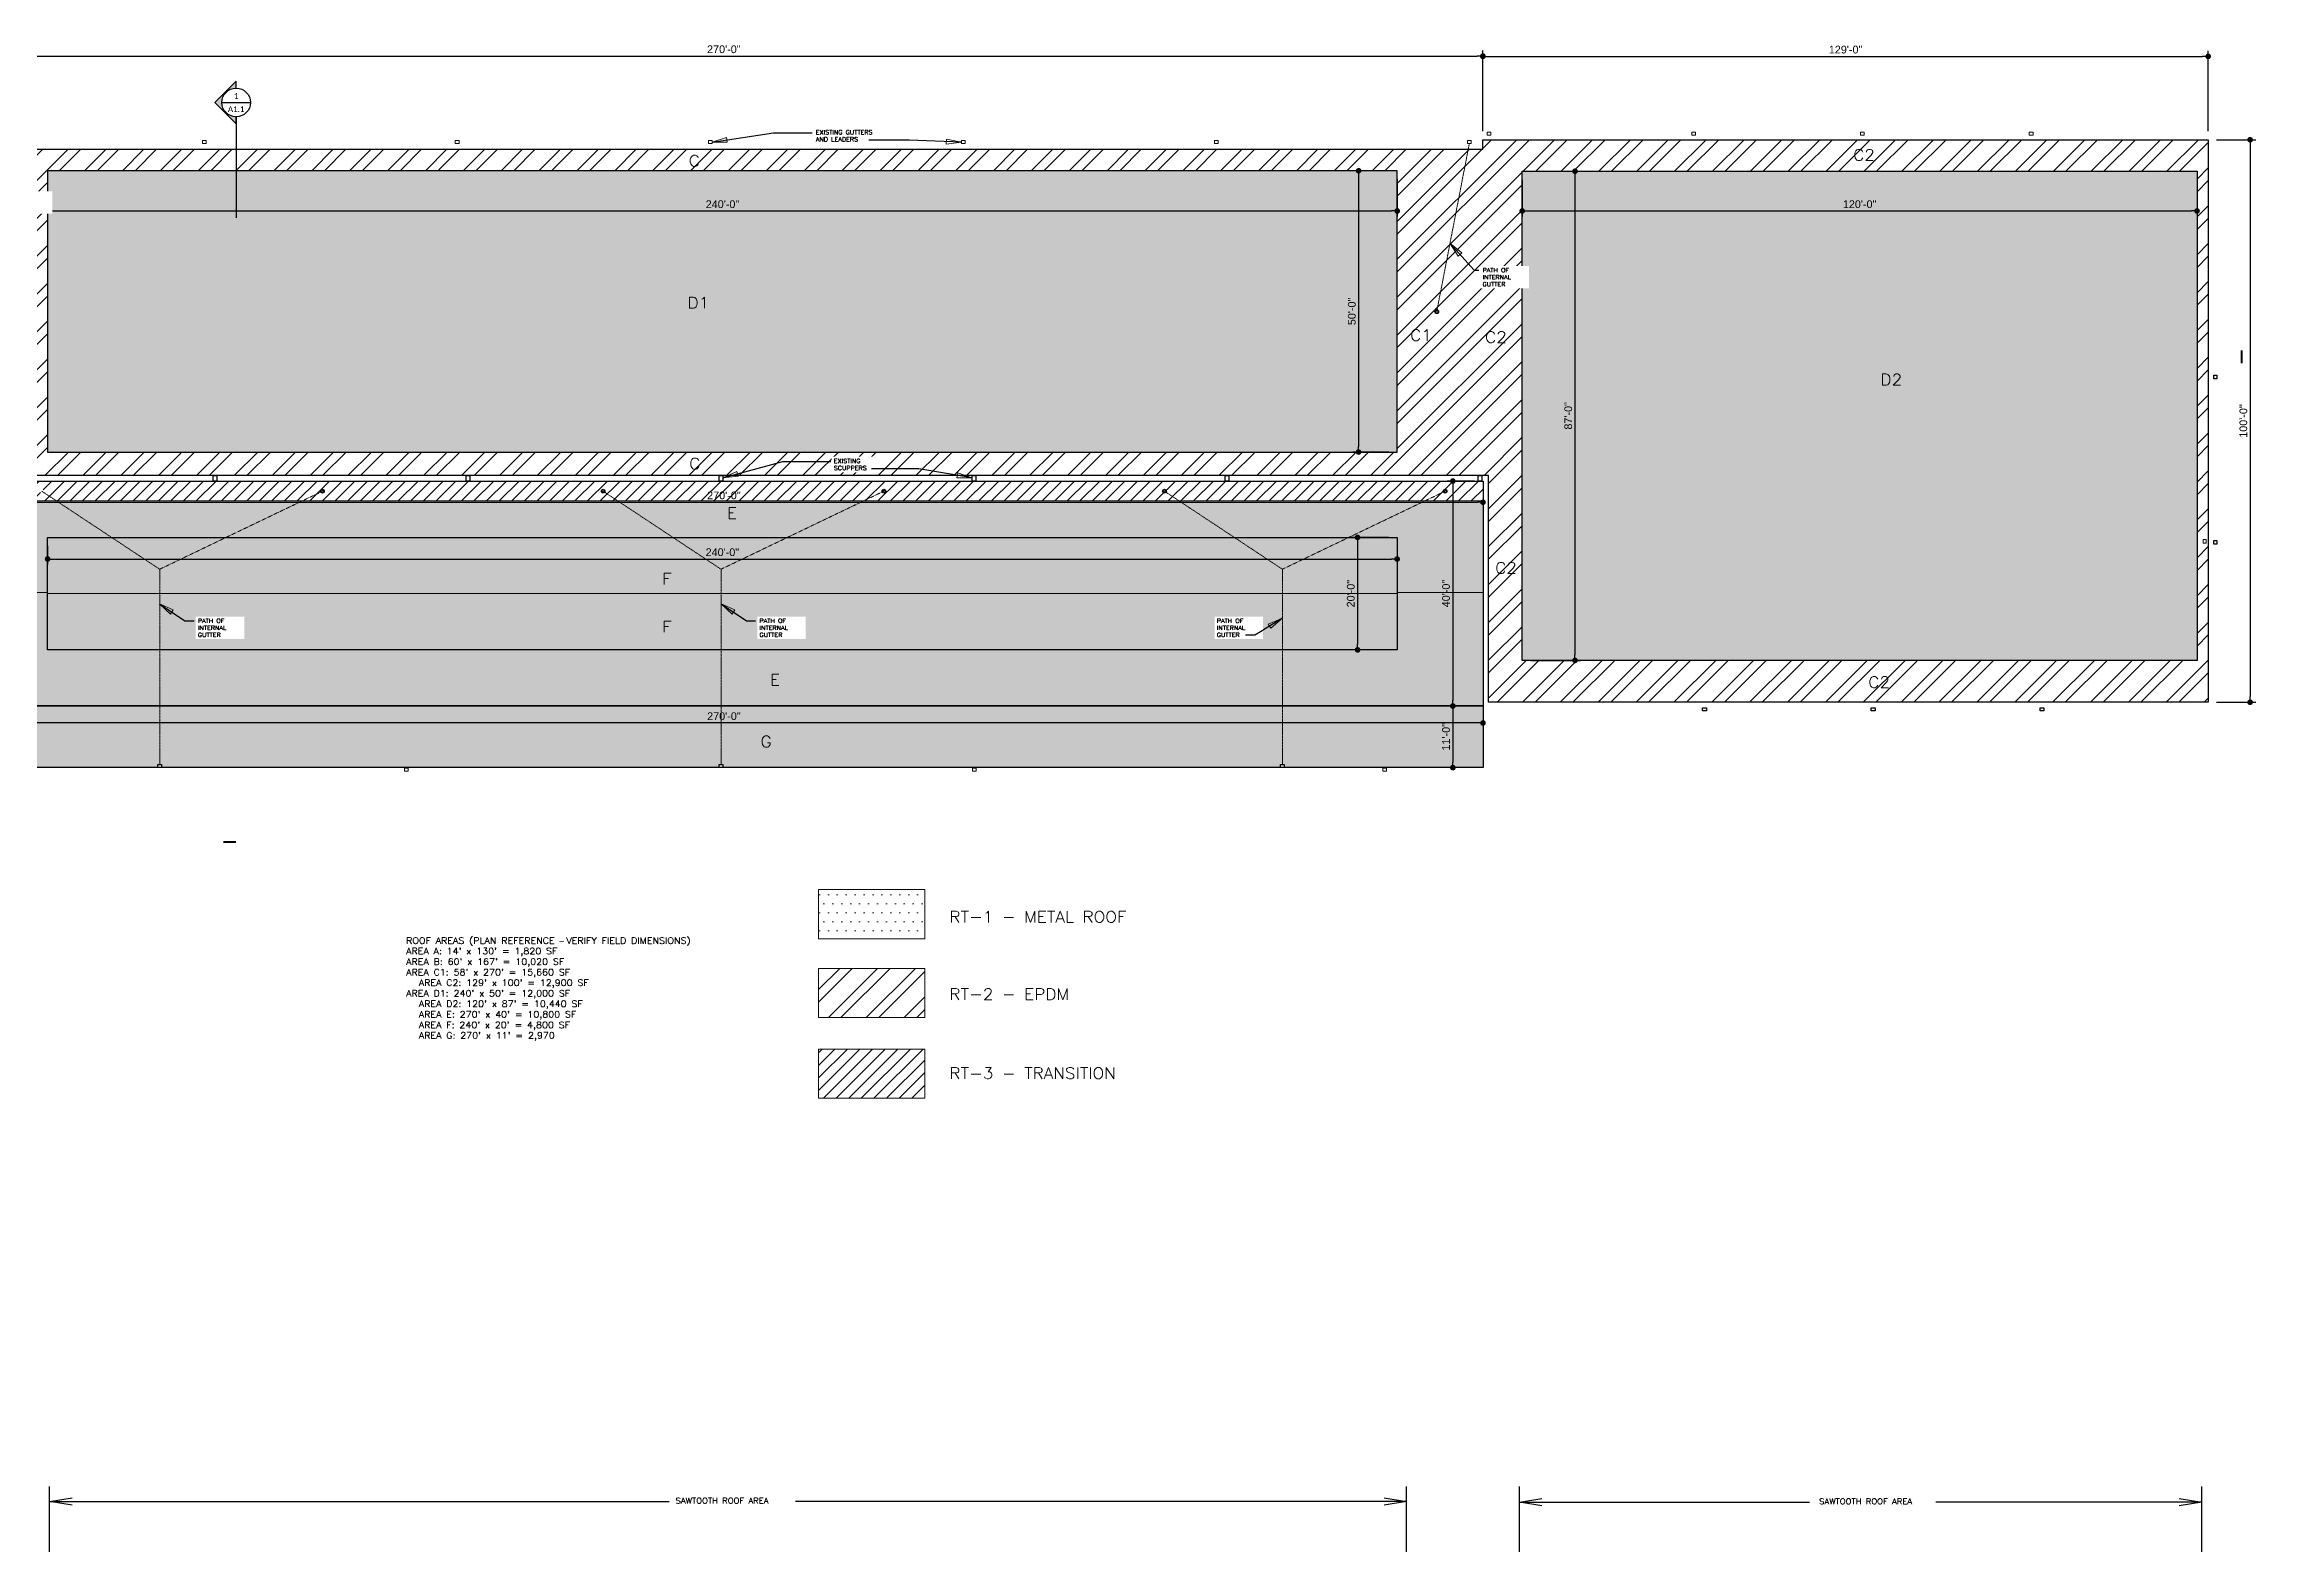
# Model space of a CAD drawing. Header units: inches. Extents: x -33163 to 19162, y -8858 to 30669.
# Drawn here: x 1851 to 6570, y 2142 to 5359 of the extents above; entities that cross this region are included whole.
import ezdxf
from ezdxf.enums import TextEntityAlignment as Align

# ---------------------------------------------------------------- set-up
doc = ezdxf.new("R2010")
doc.units = ezdxf.units.IN
doc.linetypes.add('HIDDEN4', pattern=[0.09375, 0.0625, -0.03125])
doc.layers.get('0').update_dxf_attribs({"color": 9, "lineweight": 0})
doc.layers.get('Defpoints').update_dxf_attribs({"color": 254})
for name, color, linetype, lineweight in [('06 - Fasteners', 11, 'Continuous', 30), ('A-ANNO-DIMS-16', 12, 'Continuous', 9), ('A-ANNO-NOTE-08', 12, 'Continuous', 9), ('A-ROOF-BELOW', 251, 'Continuous', 5), ('A-ROOF-EXIST', 7, 'Continuous', 30), ('A-ROOF-GLAZ-EXIST', 251, 'Continuous', 5)]:
    doc.layers.add(name, color=color, linetype=linetype, lineweight=lineweight)
for name, color, linetype in [('A-ANNO-NOTE-96', 12, 'Continuous'), ('A-ANNO-SYMB-16', 12, 'Continuous'), ('A-LEGN', 12, 'Continuous')]:
    doc.layers.add(name, color=color, linetype=linetype)
doc.styles.add('PDF Calibri', font='calibri.ttf')
doc.styles.add('ROMANS', font='romans.shx', dxfattribs={"width": 1.1})
doc.styles.get("Standard").update_dxf_attribs({"font": 'arial.ttf'})
doc.styles.add('TXT-STD-1-4', font='romans.shx', dxfattribs={"width": 0.8, "height": 4.5})
doc.dimstyles.new('APED Standard', dxfattribs={"dimtxt": 16.5, "dimasz": 12, "dimexe": 12, "dimexo": 18, "dimgap": 6, "dimtad": 1, "dimdec": 4, "dimzin": 3, "dimdsep": 46, "dimlunit": 4, "dimtxsty": 'Standard', "dimblk": 'DOT', "dimcen": 12, "dimclrd": 1, "dimclre": 1, "dimclrt": 3, "dimadec": 0, "dimazin": 0, "dimtfac": 12, "dimtdec": 4, "dimtmove": 1, "dimatfit": 2, "dimfxl": 1, "dimfrac": 2, "dimtolj": 1, "dimtzin": 0, "dimlwd": 25, "dimarcsym": 0})
doc.dimstyles.new('Dim 16', dxfattribs={"dimscale": 16, "dimtxt": 0.09375, "dimasz": 0.0625, "dimexe": 0.0625, "dimexo": 0.0625, "dimgap": 0.09375, "dimtad": 1, "dimdec": 4, "dimzin": 3, "dimdsep": 46, "dimlunit": 4, "dimtxsty": 'ROMANS', "dimblk1": 'ARCHTICK', "dimblk2": 'ARCHTICK', "dimsah": 1, "dimcen": 0.0625, "dimdle": 0.0625, "dimclrd": 2, "dimclre": 2, "dimclrt": 3, "dimaunit": 1, "dimazin": 0, "dimtm": 1e-09, "dimtfac": 1, "dimtdec": 4, "dimtmove": 2, "dimatfit": 3, "dimldrblk": 'CLOSEDBLANK', "dimfxl": 1, "dimtolj": 1, "dimtzin": 3, "dimarcsym": 0})
doc.dimstyles.new('Dim 96', dxfattribs={"dimscale": 96, "dimtxt": 0.09375, "dimasz": 0.0625, "dimexe": 0.0625, "dimexo": 0.0625, "dimgap": 0.09375, "dimtad": 1, "dimdec": 4, "dimzin": 3, "dimdsep": 46, "dimlunit": 4, "dimtxsty": 'ROMANS', "dimblk1": 'ARCHTICK', "dimblk2": 'ARCHTICK', "dimsah": 1, "dimcen": 0.0625, "dimdle": 0.0625, "dimclrd": 2, "dimclre": 2, "dimclrt": 3, "dimaunit": 1, "dimazin": 0, "dimtm": 1e-09, "dimtfac": 1, "dimtdec": 4, "dimtmove": 2, "dimatfit": 3, "dimldrblk": 'CLOSEDBLANK', "dimfxl": 1, "dimtolj": 1, "dimtzin": 3, "dimarcsym": 0})

# ---------------------------------------------------------------- blocks, each defined once
blk = doc.blocks.new('_ArchTick')
at = {"color": 0, "linetype": 'ByBlock', "const_width": 0.15}
blk.add_lwpolyline([(-0.5, -0.5), (0.5, 0.5)], dxfattribs=at)
blk = doc.blocks.new('A$C1D3A682B')
blk.add_hatch(color=256).paths.add_polyline_path([(54, 27), (45, 27, -1), (9, 27), (0, 27), (27, 0)])
for p, q in [((0, 27), (9, 27)), ((27, 0), (0, 27)), ((54, 27), (27, 0)), ((45, 27), (54, 27))]:
    blk.add_line(p, q)
blk = doc.blocks.new('SYM-DETAIL')
blk.add_line((-15, 0), (15, 0))
blk.add_circle((0, 0), 15)
at = {"style": 'TXT-STD-1-4', "width": 0.8}
for tag, p in [('DETAIL', (0, 6.7)), ('SHEET', (0, -7.1))]:
    blk.add_attdef(tag, text='', height=6, dxfattribs=at).set_placement(p, align=Align.MIDDLE)
blk = doc.blocks.new('_Dot')
at = {"color": 0, "linetype": 'ByBlock', "lineweight": -2}
blk.add_line((-0.5, 0), (-1, 0), dxfattribs=at)
at = {"color": 0, "linetype": 'ByBlock', "const_width": 0.5}
blk.add_lwpolyline([(-0.25, 0, 1), (0.25, 0, 1)], format="xyb", close=True, dxfattribs=at)
blk = doc.blocks.new('*D275')
at = {"layer": 'A-ANNO-DIMS-16', "lineweight": -2, "transparency": 16777216}
for p, q in [((1858, 5070.8), (1858, 4991)), ((4738.3, 5070.8), (4738.3, 4991))]:
    blk.add_line(p, q, dxfattribs=at)
at = {"layer": 'A-ANNO-DIMS-16', "lineweight": 25, "transparency": 16777216}
blk.add_line((1870, 5003), (4726.3, 5003), dxfattribs=at)
at = {"layer": 'Defpoints', "color": 0, "transparency": 16777216}
for p in [(1858, 5088.8), (4738.3, 5088.8), (4738.3, 5003)]:
    blk.add_point(p, dxfattribs=at)
at = {"layer": 'A-ANNO-DIMS-16', "lineweight": 25, "transparency": 16777216, "xscale": 12, "yscale": 12, "zscale": 12, "rotation": 180}
blk.add_blockref('_Dot', (1858, 5003), dxfattribs=at)
at = {"layer": 'A-ANNO-DIMS-16', "lineweight": 25, "transparency": 16777216, "xscale": 12, "yscale": 12, "zscale": 12}
blk.add_blockref('_Dot', (4738.3, 5003), dxfattribs=at)
at = {"layer": 'A-ANNO-DIMS-16', "transparency": 16777216, "insert": (3298.2, 5017.4), "char_height": 16.5, "attachment_point": 5}
blk.add_mtext('\\A1;240\'-0"', dxfattribs=at)
blk = doc.blocks.new('*D276')
at = {"layer": 'A-ANNO-DIMS-16', "lineweight": -2, "transparency": 16777216}
for p, q in [((4720.3, 5088.8), (4643.7, 5088.8)), ((4720.3, 4488.6), (4643.7, 4488.6))]:
    blk.add_line(p, q, dxfattribs=at)
at = {"layer": 'A-ANNO-DIMS-16', "lineweight": 25, "transparency": 16777216}
blk.add_line((4655.7, 5076.8), (4655.7, 4500.6), dxfattribs=at)
at = {"layer": 'Defpoints', "color": 0, "transparency": 16777216}
for p in [(4738.3, 5088.8), (4655.7, 4488.6), (4738.3, 4488.6)]:
    blk.add_point(p, dxfattribs=at)
at = {"layer": 'A-ANNO-DIMS-16', "lineweight": 25, "transparency": 16777216, "xscale": 12, "yscale": 12, "zscale": 12}
for p, rotation in [((4655.7, 5088.8), 90), ((4655.7, 4488.6), 270)]:
    blk.add_blockref('_Dot', p, dxfattribs=dict(at, rotation=rotation))
at = {"layer": 'A-ANNO-DIMS-16', "transparency": 16777216, "insert": (4641.3, 4788.7), "char_height": 16.5, "attachment_point": 5, "rotation": 90}
blk.add_mtext('\\A1;50\'-0"', dxfattribs=at)
blk = doc.blocks.new('*D277')
at = {"layer": 'A-ANNO-DIMS-16', "lineweight": -2, "transparency": 16777216}
for p, q in [((5004.9, 5069.8), (5004.9, 4991)), ((6445.1, 5069.8), (6445.1, 4991))]:
    blk.add_line(p, q, dxfattribs=at)
at = {"layer": 'A-ANNO-DIMS-16', "lineweight": 25, "transparency": 16777216}
blk.add_line((5016.9, 5003), (6433.1, 5003), dxfattribs=at)
at = {"layer": 'Defpoints', "color": 0, "transparency": 16777216}
for p in [(5004.9, 5087.8), (6445.1, 5087.8), (6445.1, 5003)]:
    blk.add_point(p, dxfattribs=at)
at = {"layer": 'A-ANNO-DIMS-16', "lineweight": 25, "transparency": 16777216, "xscale": 12, "yscale": 12, "zscale": 12, "rotation": 180}
blk.add_blockref('_Dot', (5004.9, 5003), dxfattribs=at)
at = {"layer": 'A-ANNO-DIMS-16', "lineweight": 25, "transparency": 16777216, "xscale": 12, "yscale": 12, "zscale": 12}
blk.add_blockref('_Dot', (6445.1, 5003), dxfattribs=at)
at = {"layer": 'A-ANNO-DIMS-16', "transparency": 16777216, "insert": (5725, 5017.4), "char_height": 16.5, "attachment_point": 5}
blk.add_mtext('\\A1;120\'-0"', dxfattribs=at)
blk = doc.blocks.new('*D278')
at = {"layer": 'A-ANNO-DIMS-16', "lineweight": -2, "transparency": 16777216}
for p, q in [((5022.9, 5087.8), (5129.6, 5087.8)), ((5022.9, 4043.8), (5129.6, 4043.8))]:
    blk.add_line(p, q, dxfattribs=at)
at = {"layer": 'A-ANNO-DIMS-16', "lineweight": 25, "transparency": 16777216}
blk.add_line((5117.6, 5075.8), (5117.6, 4055.8), dxfattribs=at)
at = {"layer": 'Defpoints', "color": 0, "transparency": 16777216}
for p in [(5004.9, 5087.8), (5004.9, 4043.8), (5117.6, 4043.8)]:
    blk.add_point(p, dxfattribs=at)
at = {"layer": 'A-ANNO-DIMS-16', "lineweight": 25, "transparency": 16777216, "xscale": 12, "yscale": 12, "zscale": 12}
for p, rotation in [((5117.6, 5087.8), 90), ((5117.6, 4043.8), 270)]:
    blk.add_blockref('_Dot', p, dxfattribs=dict(at, rotation=rotation))
at = {"layer": 'A-ANNO-DIMS-16', "transparency": 16777216, "insert": (5103.2, 4565.8), "char_height": 16.5, "attachment_point": 5, "rotation": 90}
blk.add_mtext('\\A1;87\'-0"', dxfattribs=at)
blk = doc.blocks.new('*D279')
at = {"layer": 'A-ANNO-DIMS-16', "lineweight": -2, "transparency": 16777216}
for p, q in [((1681.2, 4408.6), (1681.2, 4369.4)), ((4921.3, 4408.6), (4921.3, 4369.4))]:
    blk.add_line(p, q, dxfattribs=at)
at = {"layer": 'A-ANNO-DIMS-16', "lineweight": 25, "transparency": 16777216}
blk.add_line((1693.2, 4381.4), (4909.3, 4381.4), dxfattribs=at)
at = {"layer": 'Defpoints', "color": 0, "transparency": 16777216}
for p in [(1681.2, 4426.6), (4921.3, 4426.6), (4921.3, 4381.4)]:
    blk.add_point(p, dxfattribs=at)
at = {"layer": 'A-ANNO-DIMS-16', "lineweight": 25, "transparency": 16777216, "xscale": 12, "yscale": 12, "zscale": 12, "rotation": 180}
blk.add_blockref('_Dot', (1681.2, 4381.4), dxfattribs=at)
at = {"layer": 'A-ANNO-DIMS-16', "lineweight": 25, "transparency": 16777216, "xscale": 12, "yscale": 12, "zscale": 12}
blk.add_blockref('_Dot', (4921.3, 4381.4), dxfattribs=at)
at = {"layer": 'A-ANNO-DIMS-16', "transparency": 16777216, "insert": (3301.3, 4395.9), "char_height": 16.5, "attachment_point": 5}
blk.add_mtext('\\A1;270\'-0"', dxfattribs=at)
blk = doc.blocks.new('*D280')
at = {"layer": 'A-ANNO-DIMS-16', "lineweight": -2, "transparency": 16777216}
for p, q in [((4903.3, 4426.6), (4844.9, 4426.6)), ((4903.3, 3946.6), (4844.9, 3946.6))]:
    blk.add_line(p, q, dxfattribs=at)
at = {"layer": 'A-ANNO-DIMS-16', "lineweight": 25, "transparency": 16777216}
blk.add_line((4856.9, 4414.6), (4856.9, 3958.6), dxfattribs=at)
at = {"layer": 'Defpoints', "color": 0, "transparency": 16777216}
for p in [(4921.3, 4426.6), (4856.9, 3946.6), (4921.3, 3946.6)]:
    blk.add_point(p, dxfattribs=at)
at = {"layer": 'A-ANNO-DIMS-16', "lineweight": 25, "transparency": 16777216, "xscale": 12, "yscale": 12, "zscale": 12}
for p, rotation in [((4856.9, 4426.6), 90), ((4856.9, 3946.6), 270)]:
    blk.add_blockref('_Dot', p, dxfattribs=dict(at, rotation=rotation))
at = {"layer": 'A-ANNO-DIMS-16', "transparency": 16777216, "insert": (4842.4, 4186.6), "char_height": 16.5, "attachment_point": 5, "rotation": 90}
blk.add_mtext('\\A1;40\'-0"', dxfattribs=at)
blk = doc.blocks.new('*D281')
at = {"layer": 'A-ANNO-DIMS-16', "lineweight": -2, "transparency": 16777216}
for p, q in [((4720, 4306.4), (4641.6, 4306.4)), ((4720, 4066.4), (4641.6, 4066.4))]:
    blk.add_line(p, q, dxfattribs=at)
at = {"layer": 'A-ANNO-DIMS-16', "lineweight": 25, "transparency": 16777216}
blk.add_line((4653.6, 4294.4), (4653.6, 4078.4), dxfattribs=at)
at = {"layer": 'Defpoints', "color": 0, "transparency": 16777216}
for p in [(4738, 4306.4), (4653.6, 4066.4), (4738, 4066.4)]:
    blk.add_point(p, dxfattribs=at)
at = {"layer": 'A-ANNO-DIMS-16', "lineweight": 25, "transparency": 16777216, "xscale": 12, "yscale": 12, "zscale": 12}
for p, rotation in [((4653.6, 4306.4), 90), ((4653.6, 4066.4), 270)]:
    blk.add_blockref('_Dot', p, dxfattribs=dict(at, rotation=rotation))
at = {"layer": 'A-ANNO-DIMS-16', "transparency": 16777216, "insert": (4639.1, 4186.4), "char_height": 16.5, "attachment_point": 5, "rotation": 90}
blk.add_mtext('\\A1;20\'-0"', dxfattribs=at)
blk = doc.blocks.new('*D282')
at = {"layer": 'A-ANNO-DIMS-16', "lineweight": -2, "transparency": 16777216}
for p, q in [((1858, 4288.4), (1858, 4248.3)), ((4738, 4288.4), (4738, 4248.3))]:
    blk.add_line(p, q, dxfattribs=at)
at = {"layer": 'A-ANNO-DIMS-16', "lineweight": 25, "transparency": 16777216}
blk.add_line((1870, 4260.3), (4726, 4260.3), dxfattribs=at)
at = {"layer": 'Defpoints', "color": 0, "transparency": 16777216}
for p in [(1858, 4306.4), (4738, 4306.4), (4738, 4260.3)]:
    blk.add_point(p, dxfattribs=at)
at = {"layer": 'A-ANNO-DIMS-16', "lineweight": 25, "transparency": 16777216, "xscale": 12, "yscale": 12, "zscale": 12, "rotation": 180}
blk.add_blockref('_Dot', (1858, 4260.3), dxfattribs=at)
at = {"layer": 'A-ANNO-DIMS-16', "lineweight": 25, "transparency": 16777216, "xscale": 12, "yscale": 12, "zscale": 12}
blk.add_blockref('_Dot', (4738, 4260.3), dxfattribs=at)
at = {"layer": 'A-ANNO-DIMS-16', "transparency": 16777216, "insert": (3298, 4274.7), "char_height": 16.5, "attachment_point": 5}
blk.add_mtext('\\A1;240\'-0"', dxfattribs=at)
blk = doc.blocks.new('*D283')
at = {"layer": 'A-ANNO-DIMS-16', "lineweight": -2, "transparency": 16777216}
for p, q in [((4903.3, 3946.6), (4844.9, 3946.6)), ((4903.3, 3815.1), (4844.9, 3815.1))]:
    blk.add_line(p, q, dxfattribs=at)
at = {"layer": 'A-ANNO-DIMS-16', "lineweight": 25, "transparency": 16777216}
blk.add_line((4856.9, 3934.6), (4856.9, 3827.1), dxfattribs=at)
at = {"layer": 'Defpoints', "color": 0, "transparency": 16777216}
for p in [(4921.3, 3946.6), (4856.9, 3815.1), (4921.3, 3815.1)]:
    blk.add_point(p, dxfattribs=at)
at = {"layer": 'A-ANNO-DIMS-16', "lineweight": 25, "transparency": 16777216, "xscale": 12, "yscale": 12, "zscale": 12}
for p, rotation in [((4856.9, 3946.6), 90), ((4856.9, 3815.1), 270)]:
    blk.add_blockref('_Dot', p, dxfattribs=dict(at, rotation=rotation))
at = {"layer": 'A-ANNO-DIMS-16', "transparency": 16777216, "insert": (4842.4, 3880.9), "char_height": 16.5, "attachment_point": 5, "rotation": 90}
blk.add_mtext('\\A1;11\'-0"', dxfattribs=at)
blk = doc.blocks.new('*D284')
at = {"layer": 'A-ANNO-DIMS-16', "lineweight": -2, "transparency": 16777216}
for p, q in [((1681.2, 3928.6), (1681.2, 3898.4)), ((4921.3, 3928.6), (4921.3, 3898.4))]:
    blk.add_line(p, q, dxfattribs=at)
at = {"layer": 'A-ANNO-DIMS-16', "lineweight": 25, "transparency": 16777216}
blk.add_line((4909.3, 3910.4), (1693.2, 3910.4), dxfattribs=at)
at = {"layer": 'Defpoints', "color": 0, "transparency": 16777216}
for p in [(1681.2, 3946.6), (4921.3, 3946.6), (1681.2, 3910.4)]:
    blk.add_point(p, dxfattribs=at)
at = {"layer": 'A-ANNO-DIMS-16', "lineweight": 25, "transparency": 16777216, "xscale": 12, "yscale": 12, "zscale": 12, "rotation": 180}
blk.add_blockref('_Dot', (1681.2, 3910.4), dxfattribs=at)
at = {"layer": 'A-ANNO-DIMS-16', "lineweight": 25, "transparency": 16777216, "xscale": 12, "yscale": 12, "zscale": 12}
blk.add_blockref('_Dot', (4921.3, 3910.4), dxfattribs=at)
at = {"layer": 'A-ANNO-DIMS-16', "transparency": 16777216, "insert": (3301.3, 3924.8), "char_height": 16.5, "attachment_point": 5}
blk.add_mtext('\\A1;270\'-0"', dxfattribs=at)
blk = doc.blocks.new('*D286')
at = {"layer": 'A-ANNO-DIMS-16', "lineweight": -2, "transparency": 16777216}
for p, q in [((1681.2, 5152.8), (1681.2, 5345.6)), ((4921, 5173), (4921, 5345.6))]:
    blk.add_line(p, q, dxfattribs=at)
at = {"layer": 'A-ANNO-DIMS-16', "lineweight": 25, "transparency": 16777216}
blk.add_line((1693.2, 5333.6), (4909, 5333.6), dxfattribs=at)
at = {"layer": 'Defpoints', "color": 0, "transparency": 16777216}
for p in [(4921, 5333.6), (4921, 5155), (1681.2, 5134.8)]:
    blk.add_point(p, dxfattribs=at)
at = {"layer": 'A-ANNO-DIMS-16', "lineweight": 25, "transparency": 16777216, "xscale": 12, "yscale": 12, "zscale": 12, "rotation": 180}
blk.add_blockref('_Dot', (1681.2, 5333.6), dxfattribs=at)
at = {"layer": 'A-ANNO-DIMS-16', "lineweight": 25, "transparency": 16777216, "xscale": 12, "yscale": 12, "zscale": 12}
blk.add_blockref('_Dot', (4921, 5333.6), dxfattribs=at)
at = {"layer": 'A-ANNO-DIMS-16', "transparency": 16777216, "insert": (3301.1, 5348), "char_height": 16.5, "attachment_point": 5}
blk.add_mtext('\\A1;270\'-0"', dxfattribs=at)
blk = doc.blocks.new('*D287')
at = {"layer": 'A-ANNO-DIMS-16', "lineweight": -2, "transparency": 16777216}
for p, q in [((4921, 5173), (4921, 5344.9)), ((6468.9, 5173), (6468.9, 5344.9))]:
    blk.add_line(p, q, dxfattribs=at)
at = {"layer": 'A-ANNO-DIMS-16', "lineweight": 25, "transparency": 16777216}
blk.add_line((4933, 5332.9), (6456.9, 5332.9), dxfattribs=at)
at = {"layer": 'Defpoints', "color": 0, "transparency": 16777216}
for p in [(6468.9, 5332.9), (4921, 5155), (6468.9, 5155)]:
    blk.add_point(p, dxfattribs=at)
at = {"layer": 'A-ANNO-DIMS-16', "lineweight": 25, "transparency": 16777216, "xscale": 12, "yscale": 12, "zscale": 12, "rotation": 180}
blk.add_blockref('_Dot', (4921, 5332.9), dxfattribs=at)
at = {"layer": 'A-ANNO-DIMS-16', "lineweight": 25, "transparency": 16777216, "xscale": 12, "yscale": 12, "zscale": 12}
blk.add_blockref('_Dot', (6468.9, 5332.9), dxfattribs=at)
at = {"layer": 'A-ANNO-DIMS-16', "transparency": 16777216, "insert": (5695, 5347.3), "char_height": 16.5, "attachment_point": 5}
blk.add_mtext('\\A1;129\'-0"', dxfattribs=at)
blk = doc.blocks.new('*D288')
at = {"layer": 'A-ANNO-DIMS-16', "lineweight": -2, "transparency": 16777216}
for p, q in [((6486.9, 5155), (6570.4, 5155)), ((6486.9, 3954.6), (6570.4, 3954.6))]:
    blk.add_line(p, q, dxfattribs=at)
at = {"layer": 'A-ANNO-DIMS-16', "lineweight": 25, "transparency": 16777216}
blk.add_line((6558.4, 5143), (6558.4, 3966.6), dxfattribs=at)
at = {"layer": 'Defpoints', "color": 0, "transparency": 16777216}
for p in [(6468.9, 5155), (6468.9, 3954.6), (6558.4, 3954.6)]:
    blk.add_point(p, dxfattribs=at)
at = {"layer": 'A-ANNO-DIMS-16', "lineweight": 25, "transparency": 16777216, "xscale": 12, "yscale": 12, "zscale": 12}
for p, rotation in [((6558.4, 5155), 90), ((6558.4, 3954.6), 270)]:
    blk.add_blockref('_Dot', p, dxfattribs=dict(at, rotation=rotation))
at = {"layer": 'A-ANNO-DIMS-16', "transparency": 16777216, "insert": (6544, 4554.8), "char_height": 16.5, "attachment_point": 5, "rotation": 90}
blk.add_mtext('\\A1;100\'-0"', dxfattribs=at)

msp = doc.modelspace()

# ---------------------------------------------------------------- hatches: boundary and pattern name
at = {"layer": 'A-ANNO-NOTE-08'}
h = msp.add_hatch(dxfattribs=at)
h.set_pattern_fill('ANSI32', color=256, scale=6)
h.paths.add_polyline_path([(1858.00451, 5088.79878), (2260.34577, 5088.79878), (2260.34577, 5134.79878), (1681.2277, 5134.79878), (1681.2277, 4438.5966), (4933.29042, 4438.5966), (4933.29042, 3954.64905), (6468.92892, 3954.64905), (6468.92892, 4705.45802), (6445.06195, 4705.45802), (6445.06195, 4043.8466), (5004.89971, 4043.8466), (5004.89971, 5087.79878), (6445.06195, 5087.79878), (6445.06195, 4705.45802), (6468.92892, 4705.45802), (6468.92892, 5155.01336), (4921.00451, 5155.01336), (4921.00451, 5134.79878), (2260.34577, 5134.79878), (2260.34577, 5088.79878), (4738.32899, 5088.79878), (4738.32899, 4488.5966), (1858.00451, 4488.5966)])
h.paths.add_polyline_path([(4919.64765, 4715.8341), (4975.64765, 4715.8341), (4975.64765, 4751.8341), (4919.64765, 4751.8341)], flags=24)
h.paths.add_polyline_path([(5705.19087, 5104.54185), (5761.19087, 5104.54185), (5761.19087, 5140.54185), (5705.19087, 5140.54185)], flags=24)
h.paths.add_polyline_path([(5737.49729, 3979.37853), (5793.49729, 3979.37853), (5793.49729, 4015.37853), (5737.49729, 4015.37853)], flags=24)
h.paths.add_polyline_path([(4941.11574, 4223.10861), (4997.11574, 4223.10861), (4997.11574, 4259.10861), (4941.11574, 4259.10861)], flags=24)
h.paths.add_polyline_path([(3220.17565, 5091.95204), (3251.03279, 5091.95204), (3251.03279, 5127.95204), (3220.17565, 5127.95204)], flags=24)
h.paths.add_polyline_path([(3221.0605, 4445.84836), (3251.91764, 4445.84836), (3251.91764, 4481.84836), (3221.0605, 4481.84836)], flags=24)
h.paths.add_polyline_path([(4759.70434, 4719.89295), (4808.16148, 4719.89295), (4808.16148, 4755.89295), (4759.70434, 4755.89295)], flags=24)
h.paths.add_polyline_path([(1747.50775, 4737.22292), (1795.9649, 4737.22292), (1795.9649, 4773.22292), (1747.50775, 4773.22292)], flags=24)
h = msp.add_hatch(dxfattribs=at)
h.set_pattern_fill('DOTS', color=256, scale=12)
h.paths.add_polyline_path([(4738.32899, 5088.79878), (1858.00451, 5088.79878), (1858.00451, 4488.5966), (4738.32899, 4488.5966)])
h.paths.add_polyline_path([(6445.06195, 5087.79878), (5004.89971, 5087.79878), (5004.89971, 4043.8466), (6445.06195, 4043.8466)])
h.paths.add_polyline_path([(3217.6775, 4789.25838), (3264.8775, 4789.25838), (3264.8775, 4825.25838), (3217.6775, 4825.25838)], flags=24)
h.paths.add_polyline_path([(5763.41984, 4625.1466), (5818.1627, 4625.1466), (5818.1627, 4661.1466), (5763.41984, 4661.1466)], flags=24)
h = msp.add_hatch(dxfattribs=at)
h.set_pattern_fill('ANSI31', color=256, scale=6)
h.paths.add_polyline_path([(2448.53209, 4404.98706, -0.7981895263), (2440.89805, 4403.25167), (2401.42522, 4384.3276), (3074.72637, 4384.3276), (3046.84881, 4402.77205, -0.7434135484), (3039.4867, 4404.98706, -1.3451463214), (3046.84881, 4402.77205), (3074.72637, 4384.3276), (3599.39151, 4384.3276), (3638.86433, 4403.25167, -0.1122298127), (3638.46984, 4404.98706, -1), (3646.49837, 4404.98706, -0.7981895263), (3638.86433, 4403.25167), (3599.39151, 4384.3276), (4272.69266, 4384.3276), (4244.81509, 4402.77205, -0.7434135484), (4237.45298, 4404.98706, -1.3451463214), (4244.81509, 4402.77205), (4272.69266, 4384.3276), (4797.35779, 4384.3276), (4836.83062, 4403.25167, -0.1122298127), (4836.43612, 4404.98706, -1), (4844.46466, 4404.98706, -0.7981895263), (4836.83062, 4403.25167), (4797.35779, 4384.3276), (4921.29042, 4384.3276), (4921.29042, 4426.5966), (1681.2277, 4426.5966), (1681.2277, 4384.3276), (1876.76009, 4384.3276), (1848.88252, 4402.77205, -0.7434135484), (1841.52041, 4404.98706, -1.3451463214), (1848.88252, 4402.77205), (1876.76009, 4384.3276), (2401.42522, 4384.3276), (2440.89805, 4403.25167, -0.1122298127), (2440.50355, 4404.98706, -1)])
h = msp.add_hatch(dxfattribs=at)
h.set_pattern_fill('DOTS', color=256, scale=12)
h.paths.add_polyline_path([(3074.72637, 4384.3276), (2401.42522, 4384.3276), (2238.97205, 4306.44428), (3192.44188, 4306.44428)])
h.paths.add_polyline_path([(2401.42522, 4384.3276), (1876.76009, 4384.3276), (1994.47559, 4306.44428), (2238.97205, 4306.44428)])
h.paths.add_polyline_path([(1858.00451, 4306.44428), (1994.47559, 4306.44428), (1876.76009, 4384.3276), (1681.2277, 4384.3276), (1681.2277, 4189.12283), (1858.00451, 4189.12283)])
h.paths.add_polyline_path([(3599.39151, 4384.3276), (3074.72637, 4384.3276), (3192.44188, 4306.44428), (3436.93833, 4306.44428)])
h.paths.add_polyline_path([(4272.69266, 4384.3276), (3599.39151, 4384.3276), (3436.93833, 4306.44428), (4390.40816, 4306.44428)])
h.paths.add_polyline_path([(4797.35779, 4384.3276), (4272.69266, 4384.3276), (4390.40816, 4306.44428), (4634.90462, 4306.44428)])
h.paths.add_polyline_path([(4921.29042, 4384.3276), (4797.35779, 4384.3276), (4634.90462, 4306.44428), (4737.95079, 4306.44428), (4737.95079, 4189.12283), (4921.29042, 4189.12283)])
h.paths.add_polyline_path([(4921.29042, 4189.12283), (4737.95079, 4189.12283), (4737.95079, 4066.44428), (4493.13565, 4066.44428), (4493.13565, 3946.64905), (4921.29042, 3946.64905)])
h.paths.add_polyline_path([(4493.13565, 4066.44428), (3295.16936, 4066.44428), (3295.16936, 3946.64905), (4493.13565, 3946.64905)])
h.paths.add_polyline_path([(3295.16936, 4066.44428), (2097.20308, 4066.44428), (2097.20308, 3946.64905), (3295.16936, 3946.64905)])
h.paths.add_polyline_path([(2097.20308, 4066.44428), (1858.00451, 4066.44428), (1858.00451, 4189.12283), (1681.2277, 4189.12283), (1681.2277, 3946.64905), (2097.20308, 3946.64905)])
h.paths.add_polyline_path([(3301.80164, 4339.95569), (3330.1445, 4339.95569), (3330.1445, 4375.95569), (3301.80164, 4375.95569)], flags=24)
h.paths.add_polyline_path([(3393.49726, 3984.71023), (3421.84012, 3984.71023), (3421.84012, 4020.71023), (3393.49726, 4020.71023)], flags=24)
h = msp.add_hatch(dxfattribs=at)
h.set_pattern_fill('DOTS', color=256, scale=12)
h.paths.add_polyline_path([(2238.97205, 4306.44428), (1994.47559, 4306.44428), (2097.20308, 4238.47738)])
h.paths.add_polyline_path([(2097.20308, 4238.47738), (1994.47559, 4306.44428), (1858.00451, 4306.44428), (1858.00451, 4186.44428), (2097.20308, 4186.44428)])
h.paths.add_polyline_path([(2097.20308, 4186.44428), (1858.00451, 4186.44428), (1858.00451, 4066.44428), (2097.20308, 4066.44428)])
h.paths.add_polyline_path([(3295.16936, 4238.47738), (3192.44188, 4306.44428), (2238.97205, 4306.44428), (2097.20308, 4238.47738), (2097.20308, 4186.44428), (3295.16936, 4186.44428)])
h.paths.add_polyline_path([(3295.16936, 4186.44428), (2097.20308, 4186.44428), (2097.20308, 4066.44428), (3295.16936, 4066.44428)])
h.paths.add_polyline_path([(3436.93833, 4306.44428), (3192.44188, 4306.44428), (3295.16936, 4238.47738)])
h.paths.add_polyline_path([(4493.13565, 4238.47738), (4390.40816, 4306.44428), (3436.93833, 4306.44428), (3295.16936, 4238.47738), (3295.16936, 4186.44428), (4493.13565, 4186.44428)])
h.paths.add_polyline_path([(4493.13565, 4186.44428), (3295.16936, 4186.44428), (3295.16936, 4066.44428), (4493.13565, 4066.44428)])
h.paths.add_polyline_path([(4737.95079, 4186.44428), (4493.13565, 4186.44428), (4493.13565, 4066.44428), (4737.95079, 4066.44428)])
h.paths.add_polyline_path([(4737.95079, 4306.44428), (4634.90462, 4306.44428), (4493.13565, 4238.47738), (4493.13565, 4186.44428), (4737.95079, 4186.44428)])
h.paths.add_polyline_path([(4634.90462, 4306.44428), (4390.40816, 4306.44428), (4493.13565, 4238.47738)])
h.paths.add_polyline_path([(3163.26314, 4200.19155), (3191.606, 4200.19155), (3191.606, 4236.19155), (3163.26314, 4236.19155)], flags=24)
h.paths.add_polyline_path([(3163.26314, 4097.8363), (3191.606, 4097.8363), (3191.606, 4133.8363), (3163.26314, 4133.8363)], flags=24)
h.paths.add_polyline_path([(3375.04232, 4091.66941), (3444.59946, 4091.66941), (3444.59946, 4135.16941), (3375.04232, 4135.16941)], flags=24)
h = msp.add_hatch(dxfattribs=at)
h.set_pattern_fill('DOTS', color=256, scale=12)
h.paths.add_polyline_path([(4489.12138, 3815.11989), (4489.12138, 3821.49952), (4493.13565, 3821.49952), (4493.13565, 3946.64905), (3295.16936, 3946.64905), (3295.16936, 3821.49952), (3299.18363, 3821.49952), (3299.18363, 3815.11989)])
h.paths.add_polyline_path([(4493.13565, 3946.64905), (4493.13565, 3821.49952), (4497.14991, 3821.49952), (4497.14991, 3815.11989), (4921.29042, 3815.11989), (4921.29042, 3946.64905)])
h.paths.add_polyline_path([(2260.34577, 3946.64905), (2260.34577, 3815.11989), (3291.15509, 3815.11989), (3291.15509, 3821.49952), (3295.16936, 3821.49952), (3295.16936, 3946.64905)])
h.paths.add_polyline_path([(2260.34577, 3815.11989), (2260.34577, 3946.64905), (2097.20308, 3946.64905), (2097.20308, 3821.49952), (2101.21735, 3821.49952), (2101.21735, 3815.11989)])
h.paths.add_polyline_path([(2093.18881, 3815.11989), (2093.18881, 3821.49952), (2097.20308, 3821.49952), (2097.20308, 3946.64905), (1681.06536, 3946.64905), (1681.06536, 3815.11989)])
h.paths.add_polyline_path([(3373.46773, 3852.62027), (3404.32487, 3852.62027), (3404.32487, 3888.62027), (3373.46773, 3888.62027)], flags=24)
h = msp.add_hatch(dxfattribs=at)
h.set_pattern_fill('DOTS', color=256, scale=12)
h.paths.add_polyline_path([(3729.9673, 3554.68264), (3503.02378, 3554.68264), (3503.02378, 3449.69965), (3729.9673, 3449.69965)])
h = msp.add_hatch(dxfattribs=at)
h.set_pattern_fill('ANSI32', color=256, scale=6)
h.paths.add_polyline_path([(3729.9673, 3386.70992), (3503.02378, 3386.70992), (3503.02378, 3281.72693), (3729.9673, 3281.72693)])
h = msp.add_hatch(dxfattribs=at)
h.set_pattern_fill('ANSI31', color=256, scale=6)
h.paths.add_polyline_path([(3729.9673, 3214.53783), (3503.02378, 3214.53783), (3503.02378, 3109.55484), (3729.9673, 3109.55484)])

# ---------------------------------------------------------------- linework, layer by layer
at = {"layer": '06 - Fasteners'}
msp.add_line((1862.06037, 2141.69527), (1862.06037, 2280.74737), dxfattribs=at)
at = {"layer": 'A-ANNO-NOTE-08'}
msp.add_line((1681.2277, 4384.3276), (4921.29042, 4384.3276), dxfattribs=at)
for points in [[(3503.02378, 3554.68264), (3729.9673, 3554.68264), (3729.9673, 3449.69965), (3503.02378, 3449.69965)], [(3503.02378, 3386.70992), (3729.9673, 3386.70992), (3729.9673, 3281.72693), (3503.02378, 3281.72693)], [(3503.02378, 3214.53783), (3729.9673, 3214.53783), (3729.9673, 3109.55484), (3503.02378, 3109.55484)]]:
    msp.add_lwpolyline(points, close=True, dxfattribs=at)
at = {"layer": 'A-ANNO-NOTE-96'}
for p, q in [((4758.06373, 2141.69527), (4758.06373, 2280.74737)), ((4998.95558, 2141.69527), (4998.95558, 2280.74737)), ((6455.0303, 2141.69527), (6455.0303, 2280.74737))]:
    msp.add_line(p, q, dxfattribs=at)
at = {"layer": 'A-ANNO-SYMB-16'}
msp.add_line((2260.34577, 5204.0209), (2260.34577, 4988.12267), dxfattribs=at)
for points in [[(6540.21382, 4677.83884, 4.07299, 4.07299, 0), (6540.21382, 4705.45802, 0, 0, 0), (6199.71098, 4705.45802, 0, 0, 0)], [(2232.72658, 3656.28049, 4.07299, 4.07299, 0), (2260.34577, 3656.28049, 0, 0, 0), (2260.34577, 3987.78332, 0, 0, 0)]]:
    msp.add_lwpolyline(points, format="xyseb", dxfattribs=at)
at = {"layer": 'A-ROOF-BELOW', "linetype": 'HIDDEN4'}
for p, q in [((4822.53332, 4788.09971), (4892.09538, 5146.79878)), ((1845.53468, 4404.98706), (2097.20308, 4238.47738)), ((2097.20308, 4238.47738), (2444.51782, 4404.98706)), ((3043.50096, 4404.98706), (3295.16936, 4238.47738)), ((3295.16936, 4238.47738), (3642.48411, 4404.98706)), ((4241.46725, 4404.98706), (4493.13565, 4238.47738)), ((4493.13565, 4238.47738), (4840.45039, 4404.98706)), ((2097.20308, 3821.49952), (2097.20308, 4238.47738)), ((3295.16936, 3821.49952), (3295.16936, 4238.47738)), ((4493.13565, 3821.49952), (4493.13565, 4238.47738))]:
    msp.add_line(p, q, dxfattribs=at)
at = {"layer": 'A-ROOF-EXIST'}
for points in [[(1681.2277, 5134.79878), (4921.00451, 5134.79878), (4921.00451, 5155.01336), (6468.92892, 5155.01336), (6468.92892, 3954.64905), (4933.29042, 3954.64905), (4933.29042, 4438.5966), (1681.2277, 4438.5966)], [(1858.00451, 4488.5966), (4738.32899, 4488.5966), (4738.32899, 5088.79878), (1858.00451, 5088.79878)], [(5004.89971, 5087.79878), (6445.06195, 5087.79878), (6445.06195, 4043.8466), (5004.89971, 4043.8466)], [(4921.29042, 3946.64905), (1681.2277, 3946.64905), (1681.2277, 4426.5966), (4921.29042, 4426.5966)], [(4737.95079, 4066.44428), (1858.00451, 4066.44428), (1858.00451, 4306.44428), (4737.95079, 4306.44428)], [(4921.29042, 3815.11989), (1681.06536, 3815.11989), (1681.06536, 3946.64905), (4921.29042, 3946.64905)]]:
    msp.add_lwpolyline(points, close=True, dxfattribs=at)
at = {"layer": 'A-ROOF-EXIST', "lineweight": 0, "flags": 128}
for points in [[(2196.30744, 5153.17841), (2196.30744, 5146.79878), (2188.2789, 5146.79878), (2188.2789, 5153.17841)], [(2736.10965, 5153.17841), (2736.10965, 5146.79878), (2728.08111, 5146.79878), (2728.08111, 5153.17841)], [(3276.10346, 5153.17841), (3276.10346, 5146.79878), (3268.07492, 5146.79878), (3268.07492, 5153.17841)], [(3816.10346, 5153.17841), (3816.10346, 5146.79878), (3808.07492, 5146.79878), (3808.07492, 5153.17841)], [(4356.10346, 5153.17841), (4356.10346, 5146.79878), (4348.07492, 5146.79878), (4348.07492, 5153.17841)], [(4896.10965, 5153.17841), (4896.10965, 5146.79878), (4888.08111, 5146.79878), (4888.08111, 5153.17841)], [(4937.95569, 5171.39299), (4937.95569, 5165.01336), (4929.92715, 5165.01336), (4929.92715, 5171.39299)], [(5374.96881, 5171.39299), (5374.96881, 5165.01336), (5366.94027, 5165.01336), (5366.94027, 5171.39299)], [(5734.97042, 5171.39299), (5734.97042, 5165.01336), (5726.94188, 5165.01336), (5726.94188, 5171.39299)], [(6095.08462, 5171.39299), (6095.08462, 5165.01336), (6087.05609, 5165.01336), (6087.05609, 5171.39299)], [(6464.30855, 4293.78616), (6457.92892, 4293.78616), (6457.92892, 4301.8147), (6464.30855, 4301.8147)], [(2627.76829, 3814.11989), (2627.76829, 3807.74026), (2619.73975, 3807.74026), (2619.73975, 3814.11989)], [(3839.77376, 3814.11989), (3839.77376, 3807.74026), (3831.74523, 3807.74026), (3831.74523, 3814.11989)], [(4715.60721, 3814.11989), (4715.60721, 3807.74026), (4707.57867, 3807.74026), (4707.57867, 3814.11989)]]:
    msp.add_lwpolyline(points, close=True, dxfattribs=at)
at = {"layer": 'A-ROOF-EXIST', "flags": 128}
for points in [[(6487.30855, 4644.83027), (6480.92892, 4644.83027), (6480.92892, 4652.85881), (6487.30855, 4652.85881)], [(2219.30744, 4438.5966), (2219.30744, 4426.5966), (2211.2789, 4426.5966), (2211.2789, 4438.5966)], [(2759.10965, 4438.5966), (2759.10965, 4426.5966), (2751.08111, 4426.5966), (2751.08111, 4438.5966)], [(3299.10346, 4438.5966), (3299.10346, 4426.5966), (3291.07492, 4426.5966), (3291.07492, 4438.5966)], [(3839.10346, 4438.5966), (3839.10346, 4426.5966), (3831.07492, 4426.5966), (3831.07492, 4438.5966)], [(4379.10346, 4438.5966), (4379.10346, 4426.5966), (4371.07492, 4426.5966), (4371.07492, 4438.5966)], [(4919.10965, 4438.5966), (4919.10965, 4426.5966), (4911.08111, 4426.5966), (4911.08111, 4438.5966)], [(6487.30855, 4291.78616), (6480.92892, 4291.78616), (6480.92892, 4299.8147), (6487.30855, 4299.8147)], [(5397.96881, 3942.64905), (5397.96881, 3936.26942), (5389.94027, 3936.26942), (5389.94027, 3942.64905)], [(5757.97042, 3942.64905), (5757.97042, 3936.26942), (5749.94188, 3936.26942), (5749.94188, 3942.64905)], [(6118.08462, 3942.64905), (6118.08462, 3936.26942), (6110.05609, 3936.26942), (6110.05609, 3942.64905)], [(2101.21735, 3821.49952), (2101.21735, 3815.11989), (2093.18881, 3815.11989), (2093.18881, 3821.49952)], [(3299.18363, 3821.49952), (3299.18363, 3815.11989), (3291.15509, 3815.11989), (3291.15509, 3821.49952)], [(4497.14991, 3821.49952), (4497.14991, 3815.11989), (4489.12138, 3815.11989), (4489.12138, 3821.49952)]]:
    msp.add_lwpolyline(points, close=True, dxfattribs=at)
at = {"layer": 'A-ROOF-EXIST'}
for centre, radius in [((4822.53332, 4788.09971), 4.01427), ((4822.53332, 4788.09971), 3.18982), ((2444.51782, 4404.98706), 4.01427), ((2444.51782, 4404.98706), 3.18982), ((3043.50096, 4404.98706), 4.01427), ((3043.50096, 4404.98706), 3.18982), ((3642.48411, 4404.98706), 4.01427), ((3642.48411, 4404.98706), 3.18982), ((4241.46725, 4404.98706), 4.01427), ((4241.46725, 4404.98706), 3.18982), ((4840.45039, 4404.98706), 4.01427), ((4840.45039, 4404.98706), 3.18982)]:
    msp.add_circle(centre, radius, dxfattribs=at)
at = {"layer": 'A-ROOF-GLAZ-EXIST'}
for p, q in [((1681.2277, 4189.12283), (1858.00451, 4189.12283)), ((1858.00451, 4186.44428), (4737.95079, 4186.44428)), ((4921.29042, 4189.12283), (4737.95079, 4189.12283))]:
    msp.add_line(p, q, dxfattribs=at)

# ---------------------------------------------------------------- block references
at = {"layer": 'A-ANNO-SYMB-16', "xscale": -1.697079756860451, "yscale": 1.697079756860451, "zscale": 1.697079756860554, "rotation": 270}
msp.add_blockref('A$C1D3A682B', (2214.52461, 5188.74718), dxfattribs=at)
at = {"layer": 'A-ANNO-SYMB-16'}
ref = msp.add_blockref('SYM-DETAIL', (2260.34577, 5234.56833), dxfattribs=dict(at, xscale=2.036495708232541, yscale=2.036495708232541, zscale=2.036495708232541))
ref.add_attrib('DETAIL', '1', dxfattribs={"layer": '0', "height": 12.21897, "style": 'PDF Calibri'}).set_placement((2260.34577, 5248.30162), align=Align.MIDDLE)
ref.add_attrib('SHEET', 'A1.1', dxfattribs={"layer": '0', "height": 12.218974, "style": 'PDF Calibri'}).set_placement((2260.34577, 5220.20843), align=Align.MIDDLE)

# ---------------------------------------------------------------- texts
at = {"layer": 'A-ANNO-NOTE-96', "char_height": 12, "attachment_point": 1, "style": 'ROMANS', "bg_fill": 3, "box_fill_scale": 1.5, "bg_fill_color": 256, "bg_fill_transparency": 0}
for insert, width in [((3198.07346, 2256.73621), 235.8443143), ((5638.54176, 2255.08877), 237.5465367)]:
    msp.add_mtext('SAWTOOTH ROOF AREA', dxfattribs=dict(at, insert=insert, width=width))
at = {"layer": 'A-LEGN', "insert": (2623.12633, 3452.81801), "char_height": 13.5, "width": 712.0896136, "attachment_point": 1, "style": 'ROMANS'}
msp.add_mtext("\\pxi-2,l2,t2;ROOF AREAS (PLAN REFERENCE {\\fMS PGothic|b0|i0|c0|p34;– }VERIFY FIELD DIMENSIONS)^JAREA A: 14' x 130' = 1,820 SF^JAREA B: 60' x 167' = 10,020 SF^JAREA C1: 58' x 270' = 15,660 SF\\P^IAREA C2: 129' x 100' = 12,900 SF^JAREA D1: 240' x 50' = 12,000 SF\\P^IAREA D2: 120' x 87' = 10,440 SF\\P^IAREA E: 270' x 40' = 10,800 SF\\P^IAREA F: 240' x 20' = 4,800 SF\\P^IAREA G: 270' x 11' = 2,970", dxfattribs=at)
at = {"layer": 'A-ROOF-EXIST', "char_height": 24, "attachment_point": 1, "style": 'ROMANS'}
for s, insert, width in [('C', (3226.17565, 5121.95204), 47.4800538), ('C2', (5711.19087, 5134.54185), 47.4800538), ('D1', (3223.6775, 4819.25838), 47.4800538), ('C1', (4765.70434, 4749.89295), 47.4800538), ('C2', (4925.64765, 4745.8341), 47.4800538), ('D2', (5769.41984, 4655.1466), 47.4800538), ('C', (3227.0605, 4475.84836), 47.4800538), ('E', (3307.80164, 4369.95569), 47.4800538), ('C2', (4947.11574, 4253.10861), 47.4800538), ('F', (3169.26314, 4230.19155), 47.4800538), ('F', (3169.26314, 4127.8363), 47.4800538), ('E', (3399.49726, 4014.71023), 47.4800538), ('C2', (5743.49729, 4009.37853), 47.4800538), ('G', (3379.46773, 3882.62027), 47.4800538), ('RT-1 - METAL ROOF', (3782.50209, 3508.72939), 449.0004836), ('RT-2 - EPDM', (3782.50209, 3343.79765), 357.4737789), ('RT-3 - TRANSITION ', (3782.50209, 3174.93005), 413.620108)]:
    msp.add_mtext(s, dxfattribs=dict(at, insert=insert, width=width))

# ---------------------------------------------------------------- dimensions: what is measured, and where the dimension line sits
at = {"layer": 'A-ANNO-DIMS-16'}
for base, p1, p2, picture, middle in [((4921.00451, 5333.60516), (1681.2277, 5134.79878), (4921.00451, 5155.01336), '*D286', (3301.1161, 5348.02962)), ((6468.92892, 5332.85516), (4921.00451, 5155.01336), (6468.92892, 5155.01336), '*D287', (5694.96671, 5347.27962)), ((4738.32899, 5002.96958), (1858.00451, 5088.79878), (4738.32899, 5088.79878), '*D275', (3298.16675, 5017.39403)), ((6445.06195, 5002.96958), (5004.89971, 5087.79878), (6445.06195, 5087.79878), '*D277', (5724.98083, 5017.39403)), ((4921.29042, 4381.43252), (1681.2277, 4426.5966), (4921.29042, 4426.5966), '*D279', (3301.25906, 4395.85698)), ((4737.95079, 4260.32301), (1858.00451, 4306.44428), (4737.95079, 4306.44428), '*D282', (3297.97765, 4274.74746)), ((1681.2277, 3910.37301), (4921.29042, 3946.64905), (1681.2277, 3946.64905), '*D284', (3301.25906, 3924.79746))]:
    dim = msp.add_linear_dim(base=base, p1=p1, p2=p2, dimstyle='APED Standard', override={"dimrnd": 1, "dimclrd": 256, "dimclre": 256, "dimclrt": 256}, dxfattribs=at)
    dim.commit()
    dim.dimension.update_dxf_attribs({"geometry": picture, "text_midpoint": middle})
for base, p1, p2, picture, middle in [((6558.43461, 3954.64905), (6468.92892, 5155.01336), (6468.92892, 3954.64905), '*D288', (6544.01016, 4554.8312)), ((4655.67947, 4488.5966), (4738.32899, 5088.79878), (4738.32899, 4488.5966), '*D276', (4641.25502, 4788.69769)), ((5117.58562, 4043.8466), (5004.89971, 5087.79878), (5004.89971, 4043.8466), '*D278', (5103.16116, 4565.82269)), ((4856.868895, 3946.64905), (4921.290418, 4426.596603), (4921.290418, 3946.64905), '*D280', (4842.444441, 4186.622827)), ((4653.56394, 4066.44428), (4737.95079, 4306.44428), (4737.95079, 4066.44428), '*D281', (4639.13949, 4186.44428)), ((4856.8689, 3815.11989), (4921.29042, 3946.64905), (4921.29042, 3815.11989), '*D283', (4842.44444, 3880.88447))]:
    dim = msp.add_linear_dim(base=base, p1=p1, p2=p2, angle=90, dimstyle='APED Standard', override={"dimrnd": 1, "dimclrd": 256, "dimclre": 256, "dimclrt": 256}, dxfattribs=at)
    dim.commit()
    dim.dimension.update_dxf_attribs({"geometry": picture, "text_midpoint": middle})

# ---------------------------------------------------------------- leaders
at = {"layer": 'A-ANNO-NOTE-08'}
for points in [[(3276.10346, 5149.9886), (3406.94333, 5170.09919), (3489.29727, 5170.09919)], [(4850.83061, 4934.01565), (4902.35357, 4876.86517), (4912.09098, 4876.86517)], [(3299.10346, 4433.5966), (3427.17564, 4468.57193), (3529.74737, 4468.57193)], [(2096.62951, 4164.89296), (2151.03609, 4128.56746), (2170.51092, 4128.56746)], [(3295.16936, 4164.89296), (3349.57593, 4128.56746), (3369.05077, 4128.56746)]]:
    msp.add_leader(points, dimstyle='Dim 16', override={"dimasz": 2, "dimclrd": 256}, dxfattribs=at)

# ---------------------------------------------------------------- next in the draw order: texts
at = {"layer": 'A-ANNO-NOTE-96', "char_height": 9, "attachment_point": 1, "style": 'ROMANS', "bg_fill": 2}
for s, insert, width in [('\\A1;EXISTING GUTTERS AND LEADERS', (3497.53882, 5175.54059), 142.3652848), ('\\A1;PATH OF INTERNAL GUTTER', (1768.98157, 5040.78152), 94.2445058), ('\\A1;PATH OF INTERNAL GUTTER', (4920.33254, 4881.21712), 94.2445058), ('\\A1;EXISTING SCUPPERS', (3535.93444, 4474.01333), 90.7811975), ('\\A1;PATH OF INTERNAL GUTTER', (2178.75247, 4132.91941), 94.2445058), ('\\A1;PATH OF INTERNAL GUTTER', (3377.29232, 4132.91941), 94.2445058), ('\\A1;PATH OF INTERNAL GUTTER', (4353.15888, 4132.91941), 94.2445058)]:
    msp.add_mtext(s, dxfattribs=dict(at, insert=insert, width=width))

# ---------------------------------------------------------------- next in the draw order: leaders
at = {"layer": 'A-ANNO-NOTE-96'}
for points in [[(1862.06037, 2249.23187), (3141.55659, 2249.23187), (3184.27091, 2249.23187)], [(4758.06373, 2249.23187), (3496.50503, 2249.23187), (3453.79071, 2249.23187)], [(4998.95558, 2247.36505), (5575.5879, 2247.36505), (5618.30221, 2247.36505)], [(6455.0303, 2247.36505), (5930.53634, 2247.36505), (5887.82202, 2247.36505)]]:
    msp.add_leader(points, dimstyle='Dim 96', override={"dimasz": 0.5, "dimclrd": 256, "dimldrblk": 'Open'}, dxfattribs=at)

# ---------------------------------------------------------------- next in the draw order: leaders
at = {"layer": 'A-ANNO-NOTE-08'}
for points in [[(3808.07492, 5149.9886), (3696.92435, 5154.05455), (3610.54131, 5154.05455)], [(3831.07492, 4433.5966), (3717.15666, 4452.52729), (3616.20515, 4452.52729)], [(4493.13565, 4133.87626), (4434.16656, 4097.55075), (4414.69173, 4097.55075)]]:
    msp.add_leader(points, dimstyle='Dim 16', override={"dimasz": 2, "dimclrd": 256}, dxfattribs=at)

doc.saveas('drawing.dxf')
